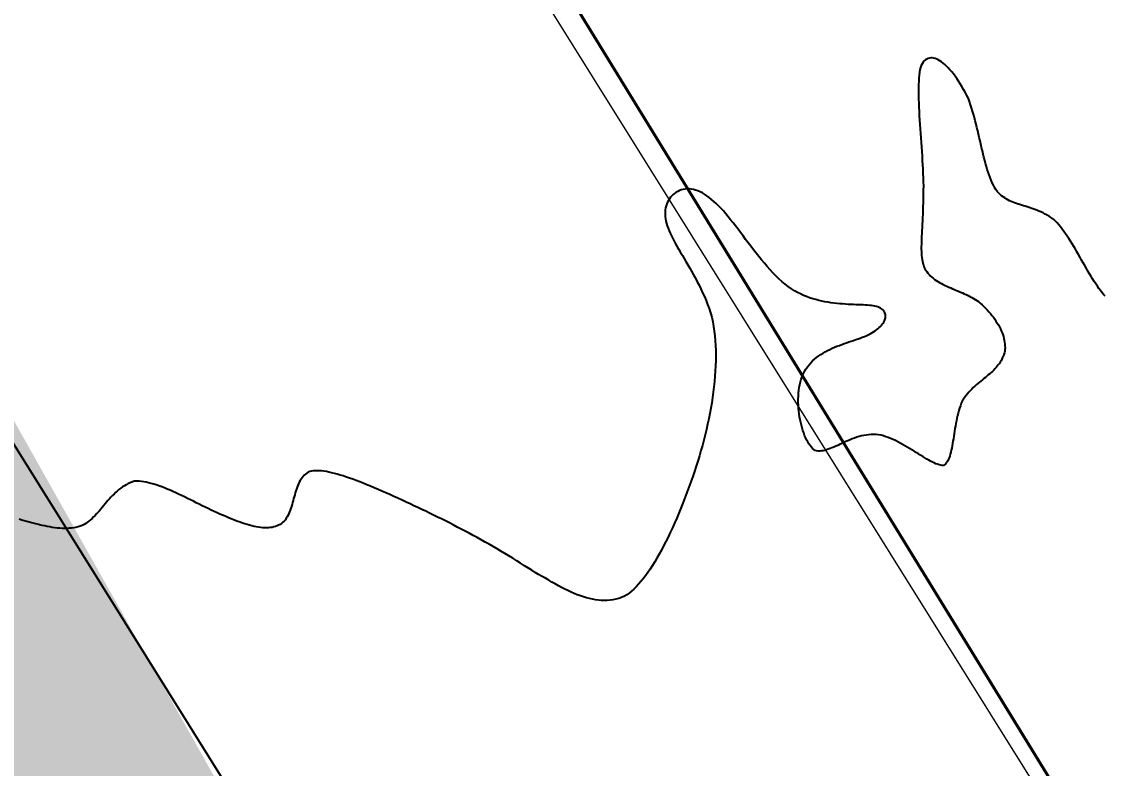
# Model space of a CAD drawing. Header units: metres. Extents: x 507649 to 508899, y 6966965 to 6967377.
# Drawn here: x 507868.505 to 507870.397, y 6967218.711 to 6967220.016 of the extents above; entities that cross this region are included whole.
import ezdxf

# ---------------------------------------------------------------- set-up
doc = ezdxf.new("R2010")
doc.units = ezdxf.units.M
doc.layers.add('_PROP-BDY', color=6, linetype='Continuous', plot=False)
for name, color, linetype in [('C_TEXT_2.5', 7, 'Continuous'), ('EWS_BATTER TOP', 30, 'EARTHWORKS_Batter Ticks 1'), ('HATCH_LANDSCAPE', 1, 'Continuous'), ('mga2020DR_UNLINED', 252, 'Continuous'), ('mga2020VEG_TREE', 252, 'Continuous'), ('TIN BORDER', 5, 'Continuous')]:
    doc.layers.add(name, color=color, linetype=linetype)
doc.layers.add('D_UG_PIPES', color=252, linetype='EXIST_SWD', lineweight=0)
doc.layers.add('G-ANNO-TEXT', color=47, linetype='Continuous', lineweight=5, plot=False)
doc.styles.add('Arial_1', font='ISOCP.shx', dxfattribs={"height": 360})
doc.styles.get("Standard").update_dxf_attribs({"font": 'ARIALN.TTF'})
doc.linetypes.add('EARTHWORKS_Batter Ticks 1', pattern='A,0.5,[9,ISOCP.shx,S=1,R=0,X=0,Y=0],3,[9,ISOCP.shx,S=0.5,R=0,X=0,Y=0],2.5', length=6)
doc.linetypes.add('EXIST_SWD', pattern='A,5,-2.5,5,-2,["SWD",Standard,S=2.5,R=0,X=0,Y=-1.25],-8,5,-2.5,5,-2.5', length=37.5)

# ---------------------------------------------------------------- blocks, each defined once
blk = doc.blocks.new('XD_HATCH')
at = {"layer": 'HATCH_LANDSCAPE', "ltscale": 0.5}
h = blk.add_hatch(dxfattribs=at)
h.set_pattern_fill('GRASS', color=256, scale=0.05)
h.set_pattern_definition([(212.013854887, (0, 0), (-0.28538859865, -1.2375190291), [0.238125, -1.557926224]), (167.013854887, (0, 0), (-0.28538859868, -1.23751902925), [0.238125, -1.031875]), (257.013854887, (0, 0), (1.23751902925, -0.28538859868), [0.238125, -1.031875])])
edge = h.paths.add_edge_path()
edge.add_line((507834.6194, 6967286.6003), (507833.7745, 6967278.3766))
edge.add_line((507833.7745, 6967278.3766), (507834.4563, 6967266.5732))
edge.add_arc((507833.4405, 6967266.3882), 1.0325, -56.8269, 10.3208, ccw=False)
edge.add_line((507834.0055, 6967265.524), (507833.7027, 6967265.3348))
edge.add_line((507833.7027, 6967265.3348), (507831.8595, 6967265.8814))
edge.add_arc((507790.5773, 6967261.1965), 41.5471, 6.4744, 11.72996)
edge.add_arc((507652.9266, 6967269.5696), 178.3302, 0.023588, 2.717699)
edge.add_arc((507863.8943, 6967277.5885), 32.8409, 156.38178, 179.23816, ccw=False)
edge.add_line((507833.8043, 6967290.7459), (507834.868, 6967290.3037))
edge.add_line((507834.868, 6967290.3037), (507834.6194, 6967286.6003))
edge = h.paths.add_edge_path()
edge.add_line((507840.3758, 6967264.2031), (507839.0111, 6967268.6216))
edge.add_line((507839.0111, 6967268.6216), (507838.9485, 6967268.9634))
edge.add_line((507838.9485, 6967268.9634), (507838.9635, 6967269.4631))
edge.add_line((507838.9635, 6967269.4631), (507838.7986, 6967271.4707))
edge.add_line((507838.7986, 6967271.4707), (507838.5426, 6967271.9806))
edge.add_line((507838.5426, 6967271.9806), (507838.3277, 6967272.489))
edge.add_line((507838.3277, 6967272.489), (507838.1812, 6967272.9949))
edge.add_line((507838.1812, 6967272.9949), (507838.0533, 6967273.5))
edge.add_line((507838.0533, 6967273.5), (507837.435, 6967274.5364))
edge.add_line((507837.435, 6967274.5364), (507837.4424, 6967274.8298))
edge.add_line((507837.4424, 6967274.8298), (507837.523, 6967275.3334))
edge.add_line((507837.523, 6967275.3334), (507837.4511, 6967275.831))
edge.add_line((507837.4511, 6967275.831), (507837.4008, 6967276.3294))
edge.add_line((507837.4008, 6967276.3294), (507837.3858, 6967276.8292))
edge.add_line((507837.3858, 6967276.8292), (507837.3708, 6967277.329))
edge.add_line((507837.3708, 6967277.329), (507837.3559, 6967277.8288))
edge.add_line((507837.3559, 6967277.8288), (507837.2868, 6967278.3259))
edge.add_line((507837.2868, 6967278.3259), (507837.6201, 6967280.3039))
edge.add_line((507837.6201, 6967280.3039), (507837.7291, 6967281.2981))
edge.add_line((507837.7291, 6967281.2981), (507837.7573, 6967281.7976))
edge.add_line((507837.7573, 6967281.7976), (507837.7637, 6967283.3032))
edge.add_line((507837.7637, 6967283.3032), (507837.8004, 6967283.8019))
edge.add_line((507837.8004, 6967283.8019), (507837.9, 6967284.2949))
edge.add_line((507837.9, 6967284.2949), (507838.1892, 6967285.2728))
edge.add_line((507838.1892, 6967285.2728), (507838.2709, 6967285.7675))
edge.add_line((507838.2709, 6967285.7675), (507838.3266, 6967286.2645))
edge.add_line((507838.3266, 6967286.2645), (507837.056, 6967286.299))
edge.add_line((507837.056, 6967286.299), (507837.0835, 6967286.024))
edge.add_line((507837.0835, 6967286.024), (507836.2865, 6967278.3018))
edge.add_line((507836.2865, 6967278.3018), (507836.7877, 6967269.7623))
edge.add_line((507836.7877, 6967269.7623), (507836.9971, 6967265.9725))
edge.add_arc((507835.4372, 6967265.8975), 1.5617, -51.2364, 2.7548, ccw=False)
edge.add_line((507836.415, 6967264.6797), (507834.7625, 6967263.6386))
edge.add_line((507834.7625, 6967263.6386), (507834.4122, 6967261.6514))
edge.add_line((507834.4122, 6967261.6514), (507838.3369, 6967255.3696))
edge.add_arc((507838.6337, 6967255.5551), 0.35, 211.9938, 302.0004)
edge.add_line((507838.8192, 6967255.2583), (507843.102, 6967257.934))
edge.add_line((507843.102, 6967257.934), (507849.8852, 6967247.0769))
edge.add_line((507849.8852, 6967247.0769), (507845.6775, 6967244.448))
edge.add_arc((507845.8629, 6967244.1511), 0.35, 121.996, 211.996)
edge.add_line((507845.5661, 6967243.9657), (507846.3609, 6967242.6936))
edge.add_arc((507846.6577, 6967242.879), 0.35, 211.996, 301.996)
edge.add_line((507846.8432, 6967242.5822), (507851.0509, 6967245.2111))
edge.add_line((507851.0509, 6967245.2111), (507857.8321, 6967234.3573))
edge.add_line((507857.8321, 6967234.3573), (507858.9988, 6967232.4898))
edge.add_line((507858.9988, 6967232.4898), (507868.4293, 6967217.3956))
edge.add_line((507868.4293, 6967217.3956), (507869.595, 6967215.5298))
edge.add_line((507869.595, 6967215.5298), (507879.0265, 6967200.4339))
edge.add_line((507879.0265, 6967200.4339), (507880.1922, 6967198.5681))
edge.add_line((507880.1922, 6967198.5681), (507889.6237, 6967183.4722))
edge.add_line((507889.6237, 6967183.4722), (507890.8655, 6967181.6516))
edge.add_line((507890.8655, 6967181.6516), (507890.7894, 6967181.6064))
edge.add_line((507890.7894, 6967181.6064), (507900.2209, 6967166.5105))
edge.add_line((507900.2209, 6967166.5105), (507895.9381, 6967163.8347))
edge.add_arc((507896.1235, 6967163.5378), 0.35, 121.994, 211.996)
edge.add_line((507895.8267, 6967163.3524), (507896.6215, 6967162.0802))
edge.add_arc((507896.9183, 6967162.2657), 0.35, 211.9984, 301.996)
edge.add_line((507897.1038, 6967161.9689), (507901.3866, 6967164.6447))
edge.add_line((507901.3866, 6967164.6447), (507910.8181, 6967149.5487))
edge.add_line((507910.8181, 6967149.5487), (507906.5469, 6967146.8811))
edge.add_arc((507906.7649, 6967146.6028), 0.3535, 128.0734, 218.4885)
edge.add_line((507906.4882, 6967146.3828), (507907.8077, 6967145.0972))
edge.add_line((507907.8077, 6967145.0972), (507909.4019, 6967144.1738))
edge.add_line((507909.4019, 6967144.1738), (507911.1824, 6967145.0318))
edge.add_line((507911.1824, 6967145.0318), (507911.5938, 6967146.4662))
edge.add_line((507911.5938, 6967146.4662), (507913.3116, 6967147.5395))
edge.add_line((507913.3116, 6967147.5395), (507911.7607, 6967150.3145))
edge.add_line((507911.7607, 6967150.3145), (507911.3517, 6967151.1377))
edge.add_line((507911.3517, 6967151.1377), (507910.3123, 6967152.8466))
edge.add_line((507910.3123, 6967152.8466), (507910.0252, 6967153.2568))
edge.add_line((507910.0252, 6967153.2568), (507908.2386, 6967155.6779))
edge.add_line((507908.2386, 6967155.6779), (507906.8185, 6967157.7385))
edge.add_line((507906.8185, 6967157.7385), (507905.1467, 6967160.2314))
edge.add_line((507905.1467, 6967160.2314), (507902.6614, 6967164.5743))
edge.add_line((507902.6614, 6967164.5743), (507901.6885, 6967166.3247))
edge.add_line((507901.6885, 6967166.3247), (507890.3492, 6967184.5912))
edge.add_line((507890.3492, 6967184.5912), (507887.9238, 6967188.3817))
edge.add_line((507887.9238, 6967188.3817), (507882.2644, 6967197.2262))
edge.add_line((507882.2644, 6967197.2262), (507881.0853, 6967198.9492))
edge.add_line((507881.0853, 6967198.9492), (507875.2149, 6967208.1494))
edge.add_line((507875.2149, 6967208.1494), (507870.7184, 6967215.3627))
edge.add_line((507870.7184, 6967215.3627), (507864.5811, 6967226.2674))
edge.add_line((507864.5811, 6967226.2674), (507858.7045, 6967235.0792))
edge.add_line((507858.7045, 6967235.0792), (507856.2419, 6967238.7442))
edge.add_line((507856.2419, 6967238.7442), (507855.1022, 6967240.3904))
edge.add_line((507855.1022, 6967240.3904), (507854.8173, 6967240.8019))
edge.add_line((507854.8173, 6967240.8019), (507854.0618, 6967242.0986))
edge.add_line((507854.0618, 6967242.0986), (507852.576, 6967244.7077))
edge.add_line((507852.576, 6967244.7077), (507851.066, 6967247.3016))
edge.add_line((507851.066, 6967247.3016), (507849.5393, 6967249.8852))
edge.add_line((507849.5393, 6967249.8852), (507848.9949, 6967250.7242))
edge.add_line((507848.9949, 6967250.7242), (507848.7226, 6967251.1437))
edge.add_line((507848.7226, 6967251.1437), (507848.4401, 6967251.5567))
edge.add_line((507848.4401, 6967251.5567), (507847.8618, 6967252.3745))
edge.add_line((507847.8618, 6967252.3745), (507847.3356, 6967253.2249))
edge.add_line((507847.3356, 6967253.2249), (507845.7975, 6967255.8013))
edge.add_line((507845.7975, 6967255.8013), (507844.2186, 6967258.446))
edge.add_line((507844.2186, 6967258.446), (507842.8502, 6967261.0217))
edge.add_line((507842.8502, 6967261.0217), (507842.6112, 6967261.4614))
edge.add_line((507842.6112, 6967261.4614), (507842.0412, 6967262.2858))
edge.add_line((507842.0412, 6967262.2858), (507840.3758, 6967264.2031))
blk = doc.blocks.new('BAC V TREE')
for p, q in [((7.3465, -9.7325), (7.3339, -9.7466)), ((7.3598, -9.7209), (7.3465, -9.7325)), ((7.3737, -9.7117), (7.3598, -9.7209)), ((7.3882, -9.705), (7.3737, -9.7117)), ((7.4033, -9.7005), (7.3882, -9.705)), ((7.419, -9.6983), (7.4033, -9.7005)), ((7.4351, -9.6983), (7.419, -9.6983)), ((7.4517, -9.7005), (7.4351, -9.6983)), ((7.4687, -9.7048), (7.4517, -9.7005)), ((7.4861, -9.7112), (7.4687, -9.7048)), ((7.5039, -9.7196), (7.4861, -9.7112)), ((7.522, -9.7299), (7.5039, -9.7196)), ((7.5404, -9.7422), (7.522, -9.7299)), ((7.2979, -9.8315), (7.2929, -9.8599)), ((7.3039, -9.8056), (7.2979, -9.8315)), ((7.3109, -9.7823), (7.3039, -9.8056)), ((7.3221, -9.7632), (7.3109, -9.7823)), ((7.3339, -9.7466), (7.3221, -9.7632)), ((7.559, -9.7563), (7.5404, -9.7422)), ((7.5778, -9.7722), (7.559, -9.7563)), ((7.5968, -9.7899), (7.5778, -9.7722)), ((7.6159, -9.8092), (7.5968, -9.7899)), ((7.6351, -9.8302), (7.6159, -9.8092)), ((7.6544, -9.8528), (7.6351, -9.8302)), ((7.6737, -9.877), (7.6544, -9.8528)), ((7.2832, -9.9587), (7.2816, -9.9958)), ((7.2856, -9.9236), (7.2832, -9.9587)), ((7.2888, -9.8906), (7.2856, -9.9236)), ((7.2929, -9.8599), (7.2888, -9.8906)), ((7.693, -9.9026), (7.6737, -9.877)), ((7.7123, -9.9297), (7.693, -9.9026)), ((7.7314, -9.9581), (7.7123, -9.9297)), ((7.7505, -9.9879), (7.7314, -9.9581)), ((7.2807, -10.0347), (7.2805, -10.0754)), ((7.2805, -10.0754), (7.2809, -10.1176)), ((7.2816, -9.9958), (7.2807, -10.0347)), ((7.7694, -10.019), (7.7505, -9.9879)), ((7.7881, -10.0513), (7.7694, -10.019)), ((7.8066, -10.0848), (7.7881, -10.0513)), ((7.8248, -10.1194), (7.8066, -10.0848)), ((7.2809, -10.1176), (7.2818, -10.1613)), ((7.2818, -10.1613), (7.2833, -10.2062)), ((7.2833, -10.2062), (7.2852, -10.2524)), ((7.8427, -10.1551), (7.8248, -10.1194)), ((7.8551, -10.1894), (7.8427, -10.1551)), ((7.8669, -10.2243), (7.8551, -10.1894)), ((7.2852, -10.2524), (7.2875, -10.2996)), ((7.2875, -10.2996), (7.2901, -10.3478)), ((7.8782, -10.2598), (7.8669, -10.2243)), ((7.889, -10.2958), (7.8782, -10.2598)), ((7.8995, -10.3323), (7.889, -10.2958)), ((7.9096, -10.3692), (7.8995, -10.3323)), ((7.2901, -10.3478), (7.2931, -10.3967)), ((7.2931, -10.3967), (7.2963, -10.4463)), ((7.2963, -10.4463), (7.2996, -10.4965)), ((7.9193, -10.4064), (7.9096, -10.3692)), ((7.9288, -10.4438), (7.9193, -10.4064)), ((7.938, -10.4814), (7.9288, -10.4438)), ((7.2996, -10.4965), (7.3031, -10.547)), ((7.3031, -10.547), (7.3067, -10.5978)), ((7.9471, -10.5191), (7.938, -10.4814)), ((7.9559, -10.5567), (7.9471, -10.5191)), ((7.9647, -10.5944), (7.9559, -10.5567)), ((7.3067, -10.5978), (7.3103, -10.6487)), ((7.3103, -10.6487), (7.3138, -10.6996)), ((7.3138, -10.6996), (7.3173, -10.7504)), ((7.9733, -10.6319), (7.9647, -10.5944)), ((7.982, -10.6691), (7.9733, -10.6319)), ((7.9906, -10.7061), (7.982, -10.6691)), ((7.9993, -10.7428), (7.9906, -10.7061)), ((7.3173, -10.7504), (7.3206, -10.801)), ((7.3206, -10.801), (7.3238, -10.8511)), ((8.0081, -10.779), (7.9993, -10.7428)), ((8.017, -10.8147), (8.0081, -10.779)), ((8.0261, -10.8498), (8.017, -10.8147)), ((7.3238, -10.8511), (7.3267, -10.9007)), ((7.3267, -10.9007), (7.3293, -10.9497)), ((7.3293, -10.9497), (7.3315, -10.9978)), ((8.0354, -10.8842), (8.0261, -10.8498)), ((8.0449, -10.918), (8.0354, -10.8842)), ((8.0548, -10.9509), (8.0449, -10.918)), ((8.065, -10.983), (8.0548, -10.9509)), ((7.3315, -10.9978), (7.3333, -11.0451)), ((7.3333, -11.0451), (7.3347, -11.0913)), ((8.0756, -11.0141), (8.065, -10.983)), ((8.0866, -11.0442), (8.0756, -11.0141)), ((8.0981, -11.0731), (8.0866, -11.0442)), ((8.1101, -11.101), (8.0981, -11.0731)), ((4.5946, -11.1894), (4.5751, -11.1983)), ((4.6148, -11.1822), (4.5946, -11.1894)), ((4.636, -11.1767), (4.6148, -11.1822)), ((4.6578, -11.173), (4.636, -11.1767)), ((4.6803, -11.1711), (4.6578, -11.173)), ((4.7034, -11.1712), (4.6803, -11.1711)), ((4.7271, -11.1731), (4.7034, -11.1712)), ((4.7513, -11.1772), (4.7271, -11.1731)), ((4.7758, -11.1833), (4.7513, -11.1772)), ((4.8008, -11.1917), (4.7758, -11.1833)), ((4.8259, -11.2022), (4.8008, -11.1917)), ((7.3347, -11.0913), (7.3356, -11.1363)), ((7.3354, -11.1859), (7.3349, -11.2341)), ((7.3356, -11.1363), (7.3354, -11.1859)), ((8.1226, -11.1275), (8.1101, -11.101)), ((8.1357, -11.1528), (8.1226, -11.1275)), ((8.1495, -11.1766), (8.1357, -11.1528)), ((8.1639, -11.199), (8.1495, -11.1766)), ((4.4693, -11.3002), (4.4593, -11.3196)), ((4.4807, -11.2818), (4.4693, -11.3002)), ((4.4935, -11.2646), (4.4807, -11.2818)), ((4.5075, -11.2486), (4.4935, -11.2646)), ((4.5228, -11.2339), (4.5075, -11.2486)), ((4.5392, -11.2206), (4.5228, -11.2339)), ((4.5567, -11.2087), (4.5392, -11.2206)), ((4.5751, -11.1983), (4.5567, -11.2087)), ((4.8514, -11.2151), (4.8259, -11.2022)), ((4.8769, -11.2304), (4.8514, -11.2151)), ((4.9025, -11.2481), (4.8769, -11.2304)), ((4.9282, -11.2683), (4.9025, -11.2481)), ((4.9547, -11.2884), (4.9282, -11.2683)), ((4.9812, -11.3107), (4.9547, -11.2884)), ((5.0078, -11.3351), (4.9812, -11.3107)), ((7.334, -11.2809), (7.3329, -11.3261)), ((7.3349, -11.2341), (7.334, -11.2809)), ((8.1808, -11.2165), (8.1639, -11.199)), ((8.1978, -11.2325), (8.1808, -11.2165)), ((8.2151, -11.2472), (8.1978, -11.2325)), ((8.2326, -11.2606), (8.2151, -11.2472)), ((8.2503, -11.2729), (8.2326, -11.2606)), ((8.2683, -11.2841), (8.2503, -11.2729)), ((8.2865, -11.2944), (8.2683, -11.2841)), ((8.3049, -11.3038), (8.2865, -11.2944)), ((8.3236, -11.3124), (8.3049, -11.3038)), ((8.3425, -11.3204), (8.3236, -11.3124)), ((4.4325, -11.431), (4.4323, -11.4556)), ((4.4345, -11.4071), (4.4325, -11.431)), ((4.4382, -11.3839), (4.4345, -11.4071)), ((4.4437, -11.3616), (4.4382, -11.3839)), ((4.4507, -11.3401), (4.4437, -11.3616)), ((4.4593, -11.3196), (4.4507, -11.3401)), ((5.0344, -11.3614), (5.0078, -11.3351)), ((5.0612, -11.3894), (5.0344, -11.3614)), ((5.088, -11.4192), (5.0612, -11.3894)), ((5.115, -11.4504), (5.088, -11.4192)), ((7.3299, -11.4125), (7.3282, -11.4536)), ((7.3315, -11.37), (7.3299, -11.4125)), ((7.3329, -11.3261), (7.3315, -11.37)), ((8.3616, -11.3279), (8.3425, -11.3204)), ((8.381, -11.3349), (8.3616, -11.3279)), ((8.4007, -11.3415), (8.381, -11.3349)), ((8.4206, -11.3479), (8.4007, -11.3415)), ((8.4408, -11.3541), (8.4206, -11.3479)), ((8.4612, -11.3603), (8.4408, -11.3541)), ((8.4819, -11.3666), (8.4612, -11.3603)), ((8.5029, -11.3729), (8.4819, -11.3666)), ((8.5242, -11.3796), (8.5029, -11.3729)), ((8.5457, -11.3865), (8.5242, -11.3796)), ((8.5675, -11.394), (8.5457, -11.3865)), ((8.5896, -11.4019), (8.5675, -11.394)), ((8.612, -11.4106), (8.5896, -11.4019)), ((8.6347, -11.4199), (8.612, -11.4106)), ((8.6577, -11.4301), (8.6347, -11.4199)), ((8.681, -11.4413), (8.6577, -11.4301)), ((4.4323, -11.4556), (4.4339, -11.4808)), ((4.4339, -11.4808), (4.4375, -11.5065)), ((4.4375, -11.5065), (4.4422, -11.5324)), ((4.4422, -11.5324), (4.4487, -11.5587)), ((4.4487, -11.5587), (4.4568, -11.5855)), ((5.1422, -11.4831), (5.115, -11.4504)), ((5.1695, -11.5169), (5.1422, -11.4831)), ((5.197, -11.5519), (5.1695, -11.5169)), ((5.2247, -11.5878), (5.197, -11.5519)), ((7.3245, -11.5318), (7.3227, -11.569)), ((7.3264, -11.4934), (7.3245, -11.5318)), ((7.3282, -11.4536), (7.3264, -11.4934)), ((8.7046, -11.4535), (8.681, -11.4413)), ((8.7284, -11.4669), (8.7046, -11.4535)), ((8.7527, -11.4815), (8.7284, -11.4669)), ((8.7772, -11.4974), (8.7527, -11.4815)), ((8.802, -11.5148), (8.7772, -11.4974)), ((8.8216, -11.5337), (8.802, -11.5148)), ((8.8409, -11.5541), (8.8216, -11.5337)), ((8.8601, -11.5759), (8.8409, -11.5541)), ((4.4568, -11.5855), (4.4664, -11.6129)), ((4.4664, -11.6129), (4.4775, -11.6408)), ((4.4775, -11.6408), (4.49, -11.6692)), ((4.49, -11.6692), (4.5036, -11.6982)), ((5.2526, -11.6246), (5.2247, -11.5878)), ((5.2808, -11.662), (5.2526, -11.6246)), ((5.3093, -11.7), (5.2808, -11.662)), ((7.3175, -11.6727), (7.316, -11.7048)), ((7.3191, -11.6394), (7.3175, -11.6727)), ((7.3208, -11.6048), (7.3191, -11.6394)), ((7.3227, -11.569), (7.3208, -11.6048)), ((8.8791, -11.5989), (8.8601, -11.5759)), ((8.898, -11.6231), (8.8791, -11.5989)), ((8.9167, -11.6484), (8.898, -11.6231)), ((8.9352, -11.6747), (8.9167, -11.6484)), ((8.9537, -11.7019), (8.9352, -11.6747)), ((4.5036, -11.6982), (4.5185, -11.7279)), ((4.5185, -11.7279), (4.5344, -11.7581)), ((4.5344, -11.7581), (4.5512, -11.7889)), ((4.5512, -11.7889), (4.569, -11.8204)), ((5.338, -11.7384), (5.3093, -11.7)), ((5.3671, -11.7771), (5.338, -11.7384)), ((5.3965, -11.8159), (5.3671, -11.7771)), ((7.3131, -11.794), (7.3128, -11.8214)), ((7.3138, -11.7654), (7.3131, -11.794)), ((7.3148, -11.7357), (7.3138, -11.7654)), ((7.316, -11.7048), (7.3148, -11.7357)), ((8.972, -11.7299), (8.9537, -11.7019)), ((8.9902, -11.7586), (8.972, -11.7299)), ((9.0083, -11.7879), (8.9902, -11.7586)), ((9.0263, -11.8178), (9.0083, -11.7879)), ((4.569, -11.8204), (4.5875, -11.8525)), ((4.5875, -11.8525), (4.6067, -11.8854)), ((4.6067, -11.8854), (4.6264, -11.9189)), ((4.6264, -11.9189), (4.6467, -11.9531)), ((5.4262, -11.8547), (5.3965, -11.8159)), ((5.4562, -11.8933), (5.4262, -11.8547)), ((5.4867, -11.9317), (5.4562, -11.8933)), ((7.3128, -11.8214), (7.3129, -11.8477)), ((7.3129, -11.8477), (7.3135, -11.8729)), ((7.3135, -11.8729), (7.3145, -11.897)), ((7.3145, -11.897), (7.3161, -11.9201)), ((7.3161, -11.9201), (7.3182, -11.9421)), ((9.0442, -11.8481), (9.0263, -11.8178)), ((9.062, -11.8787), (9.0442, -11.8481)), ((9.0798, -11.9096), (9.062, -11.8787)), ((9.0975, -11.9406), (9.0798, -11.9096)), ((4.6467, -11.9531), (4.6673, -11.9881)), ((4.6673, -11.9881), (4.6882, -12.0238)), ((4.6882, -12.0238), (4.7094, -12.0603)), ((5.5175, -11.9696), (5.4867, -11.9317)), ((5.5488, -12.007), (5.5175, -11.9696)), ((5.5805, -12.0438), (5.5488, -12.007)), ((5.6127, -12.0796), (5.5805, -12.0438)), ((7.3182, -11.9421), (7.321, -11.9631)), ((7.321, -11.9631), (7.3244, -11.9832)), ((7.3244, -11.9832), (7.3286, -12.0022)), ((7.3286, -12.0022), (7.3335, -12.0203)), ((7.3335, -12.0203), (7.3393, -12.0375)), ((7.3393, -12.0375), (7.3458, -12.0537)), ((9.1152, -11.9717), (9.0975, -11.9406)), ((9.1328, -12.0028), (9.1152, -11.9717)), ((9.1505, -12.0337), (9.1328, -12.0028)), ((9.1681, -12.0644), (9.1505, -12.0337)), ((4.7094, -12.0603), (4.7306, -12.0976)), ((4.7306, -12.0976), (4.7518, -12.1357)), ((4.7518, -12.1357), (4.773, -12.1746)), ((5.6453, -12.1145), (5.6127, -12.0796)), ((5.6785, -12.1483), (5.6453, -12.1145)), ((5.7121, -12.1809), (5.6785, -12.1483)), ((7.3458, -12.0537), (7.3533, -12.0691)), ((7.3533, -12.0691), (7.3618, -12.0836)), ((7.3618, -12.0836), (7.3731, -12.1009)), ((7.3731, -12.1009), (7.3856, -12.1174)), ((7.3856, -12.1174), (7.3992, -12.1331)), ((7.3992, -12.1331), (7.4138, -12.1481)), ((7.4138, -12.1481), (7.4293, -12.1623)), ((7.4293, -12.1623), (7.4456, -12.1759)), ((9.1857, -12.0947), (9.1681, -12.0644)), ((9.2032, -12.1247), (9.1857, -12.0947)), ((9.2209, -12.1541), (9.2032, -12.1247)), ((9.2385, -12.183), (9.2209, -12.1541)), ((4.773, -12.1746), (4.794, -12.2143)), ((4.794, -12.2143), (4.8146, -12.2549)), ((4.8146, -12.2549), (4.8349, -12.2963)), ((5.7463, -12.212), (5.7121, -12.1809)), ((5.781, -12.2417), (5.7463, -12.212)), ((5.8163, -12.2697), (5.781, -12.2417)), ((5.8522, -12.2958), (5.8163, -12.2697)), ((7.4456, -12.1759), (7.4628, -12.1888)), ((7.4628, -12.1888), (7.4807, -12.2011)), ((7.4807, -12.2011), (7.4993, -12.213)), ((7.4993, -12.213), (7.5186, -12.2243)), ((7.5186, -12.2243), (7.5384, -12.2353)), ((7.5384, -12.2353), (7.5586, -12.2458)), ((7.5586, -12.2458), (7.5793, -12.256)), ((7.5793, -12.256), (7.6004, -12.2659)), ((7.6004, -12.2659), (7.6218, -12.2756)), ((7.6218, -12.2756), (7.6434, -12.2851)), ((7.6434, -12.2851), (7.6652, -12.2945)), ((9.2561, -12.2111), (9.2385, -12.183)), ((9.2738, -12.2385), (9.2561, -12.2111)), ((9.2916, -12.265), (9.2738, -12.2385)), ((9.3094, -12.2905), (9.2916, -12.265)), ((9.3273, -12.3149), (9.3094, -12.2905)), ((4.8349, -12.2963), (4.8548, -12.3387)), ((4.8548, -12.3387), (4.874, -12.382)), ((4.874, -12.382), (4.8926, -12.4262)), ((5.8858, -12.3163), (5.8522, -12.2958)), ((5.9198, -12.335), (5.8858, -12.3163)), ((5.954, -12.3522), (5.9198, -12.335)), ((5.9883, -12.3677), (5.954, -12.3522)), ((6.0229, -12.3818), (5.9883, -12.3677)), ((6.0575, -12.3946), (6.0229, -12.3818)), ((6.0921, -12.406), (6.0575, -12.3946)), ((6.1267, -12.4161), (6.0921, -12.406)), ((7.6652, -12.2945), (7.6871, -12.3037)), ((7.6871, -12.3037), (7.7091, -12.3129)), ((7.7091, -12.3129), (7.731, -12.3221)), ((7.731, -12.3221), (7.7529, -12.3314)), ((7.7529, -12.3314), (7.7747, -12.3408)), ((7.7747, -12.3408), (7.7962, -12.3502)), ((7.7962, -12.3502), (7.8175, -12.3599)), ((7.8175, -12.3599), (7.8385, -12.3699)), ((7.8385, -12.3699), (7.8591, -12.3801)), ((7.8591, -12.3801), (7.8792, -12.3906)), ((7.8792, -12.3906), (7.8988, -12.4015)), ((7.8988, -12.4015), (7.9178, -12.4129)), ((7.9178, -12.4129), (7.9362, -12.4247)), ((9.3452, -12.3382), (9.3273, -12.3149)), ((9.3633, -12.3602), (9.3452, -12.3382)), ((9.3798, -12.3752), (9.3633, -12.3602)), ((4.8926, -12.4262), (4.9105, -12.4713)), ((4.9105, -12.4713), (4.9274, -12.5174)), ((4.9274, -12.5174), (4.9435, -12.5645)), ((6.1612, -12.4251), (6.1267, -12.4161)), ((6.1956, -12.4331), (6.1612, -12.4251)), ((6.2298, -12.44), (6.1956, -12.4331)), ((6.2638, -12.446), (6.2298, -12.44)), ((6.2975, -12.4512), (6.2638, -12.446)), ((6.3308, -12.4556), (6.2975, -12.4512)), ((6.3637, -12.4593), (6.3308, -12.4556)), ((6.3962, -12.4624), (6.3637, -12.4593)), ((6.4281, -12.4649), (6.3962, -12.4624)), ((6.4595, -12.4671), (6.4281, -12.4649)), ((6.4902, -12.4688), (6.4595, -12.4671)), ((6.5203, -12.4703), (6.4902, -12.4688)), ((6.5496, -12.4715), (6.5203, -12.4703)), ((6.5782, -12.4726), (6.5496, -12.4715)), ((6.6059, -12.4736), (6.5782, -12.4726)), ((6.6327, -12.4746), (6.6059, -12.4736)), ((6.6585, -12.4758), (6.6327, -12.4746)), ((6.6834, -12.4771), (6.6585, -12.4758)), ((6.7072, -12.4787), (6.6834, -12.4771)), ((6.7298, -12.4806), (6.7072, -12.4787)), ((6.7513, -12.4829), (6.7298, -12.4806)), ((6.7716, -12.4856), (6.7513, -12.4829)), ((6.7906, -12.489), (6.7716, -12.4856)), ((6.8082, -12.4935), (6.7906, -12.489)), ((6.8245, -12.4987), (6.8082, -12.4935)), ((6.8393, -12.5047), (6.8245, -12.4987)), ((6.8528, -12.5114), (6.8393, -12.5047)), ((6.8648, -12.5187), (6.8528, -12.5114)), ((6.8754, -12.5266), (6.8648, -12.5187)), ((6.8847, -12.535), (6.8754, -12.5266)), ((6.8926, -12.544), (6.8847, -12.535)), ((7.9362, -12.4247), (7.9539, -12.4371)), ((7.9539, -12.4371), (7.9751, -12.4551)), ((7.9751, -12.4551), (7.9957, -12.4736)), ((7.9957, -12.4736), (8.0158, -12.4926)), ((8.0158, -12.4926), (8.0353, -12.512)), ((8.0353, -12.512), (8.0541, -12.5319)), ((8.0541, -12.5319), (8.0723, -12.552)), ((4.9435, -12.5645), (4.9584, -12.6126)), ((4.9584, -12.6126), (4.9689, -12.6639)), ((6.8912, -12.6675), (6.8978, -12.6551)), ((6.8991, -12.5535), (6.8926, -12.544)), ((6.8978, -12.6551), (6.9032, -12.6428)), ((6.9042, -12.5635), (6.8991, -12.5535)), ((6.9032, -12.6428), (6.9072, -12.6307)), ((6.908, -12.5738), (6.9042, -12.5635)), ((6.9072, -12.6307), (6.91, -12.6188)), ((6.9105, -12.5846), (6.908, -12.5738)), ((6.91, -12.6188), (6.9115, -12.6071)), ((6.9117, -12.5957), (6.9105, -12.5846)), ((6.9115, -12.6071), (6.9117, -12.5957)), ((8.0723, -12.552), (8.0897, -12.5726)), ((8.0897, -12.5726), (8.1065, -12.5934)), ((8.1065, -12.5934), (8.1225, -12.6144)), ((8.1225, -12.6144), (8.1378, -12.6357)), ((8.1378, -12.6357), (8.1522, -12.6572)), ((8.1522, -12.6572), (8.1658, -12.6788)), ((4.9689, -12.6639), (4.9779, -12.7162)), ((4.9779, -12.7162), (4.9854, -12.7693)), ((4.9854, -12.7693), (4.9915, -12.8233)), ((6.757, -12.7902), (6.7758, -12.7786)), ((6.7758, -12.7786), (6.7935, -12.7667)), ((6.7935, -12.7667), (6.81, -12.7546)), ((6.81, -12.7546), (6.8252, -12.7424)), ((6.8252, -12.7424), (6.8393, -12.73)), ((6.8393, -12.73), (6.8522, -12.7176)), ((6.8522, -12.7176), (6.8638, -12.705)), ((6.8638, -12.705), (6.8742, -12.6925)), ((6.8742, -12.6925), (6.8833, -12.68)), ((6.8833, -12.68), (6.8912, -12.6675)), ((8.1658, -12.6788), (8.1786, -12.7005)), ((8.1786, -12.7005), (8.1904, -12.7222)), ((8.1904, -12.7222), (8.2013, -12.7441)), ((8.2013, -12.7441), (8.2113, -12.7659)), ((8.2113, -12.7659), (8.2203, -12.7876)), ((4.9915, -12.8233), (4.9962, -12.878)), ((4.9962, -12.878), (4.9995, -12.9334)), ((6.4453, -12.9102), (6.472, -12.9009)), ((6.472, -12.9009), (6.4986, -12.8918)), ((6.4986, -12.8918), (6.5249, -12.883)), ((6.5249, -12.883), (6.5508, -12.8743)), ((6.5508, -12.8743), (6.5762, -12.8657)), ((6.5762, -12.8657), (6.6012, -12.8571)), ((6.6012, -12.8571), (6.6256, -12.8485)), ((6.6256, -12.8485), (6.6493, -12.8398)), ((6.6493, -12.8398), (6.6723, -12.831)), ((6.6723, -12.831), (6.6945, -12.8219)), ((6.6945, -12.8219), (6.7158, -12.8125)), ((6.7158, -12.8125), (6.737, -12.8015)), ((6.737, -12.8015), (6.757, -12.7902)), ((8.2203, -12.7876), (8.2283, -12.8094)), ((8.2283, -12.8094), (8.2352, -12.8309)), ((8.2352, -12.8309), (8.2411, -12.8524)), ((8.2411, -12.8524), (8.2459, -12.8736)), ((8.2459, -12.8736), (8.2496, -12.8947)), ((8.2496, -12.8947), (8.2521, -12.9155)), ((4.9995, -12.9334), (5.0015, -12.9894)), ((5.0015, -12.9894), (5.0023, -13.0461)), ((6.183, -13.033), (6.2077, -13.0174)), ((6.2077, -13.0174), (6.2329, -13.0026)), ((6.2329, -13.0026), (6.2586, -12.9888)), ((6.2586, -12.9888), (6.2847, -12.9757)), ((6.2847, -12.9757), (6.3111, -12.9634)), ((6.3111, -12.9634), (6.3377, -12.9517)), ((6.3377, -12.9517), (6.3646, -12.9406)), ((6.3646, -12.9406), (6.3915, -12.93)), ((6.3915, -12.93), (6.4184, -12.9199)), ((6.4184, -12.9199), (6.4453, -12.9102)), ((8.2463, -13.0143), (8.2412, -13.0328)), ((8.25, -12.9953), (8.2463, -13.0143)), ((8.2524, -12.9759), (8.25, -12.9953)), ((8.2521, -12.9155), (8.2534, -12.936)), ((8.2535, -12.9561), (8.2524, -12.9759)), ((8.2534, -12.936), (8.2535, -12.9561)), ((5.0018, -13.1033), (5, -13.161)), ((5.0023, -13.0461), (5.0018, -13.1033)), ((6.0506, -13.1494), (6.0704, -13.1269)), ((6.0704, -13.1269), (6.0913, -13.1058)), ((6.0913, -13.1058), (6.113, -13.0859)), ((6.113, -13.0859), (6.1356, -13.0672)), ((6.1356, -13.0672), (6.1589, -13.0496)), ((6.1589, -13.0496), (6.183, -13.033)), ((8.1898, -13.1354), (8.1784, -13.1509)), ((8.2004, -13.1195), (8.1898, -13.1354)), ((8.2102, -13.103), (8.2004, -13.1195)), ((8.2191, -13.0859), (8.2102, -13.103)), ((8.227, -13.0682), (8.2191, -13.0859)), ((8.2348, -13.0507), (8.227, -13.0682)), ((8.2412, -13.0328), (8.2348, -13.0507)), ((4.9971, -13.2192), (4.9931, -13.2778)), ((5, -13.161), (4.9971, -13.2192)), ((5.9717, -13.2814), (5.9828, -13.2532)), ((5.9828, -13.2532), (5.9979, -13.225)), ((5.9979, -13.225), (6.0143, -13.1983)), ((6.0143, -13.1983), (6.0319, -13.1731)), ((6.0319, -13.1731), (6.0506, -13.1494)), ((8.0654, -13.263), (8.0492, -13.2764)), ((8.0812, -13.2496), (8.0654, -13.263)), ((8.0966, -13.2361), (8.0812, -13.2496)), ((8.1116, -13.2225), (8.0966, -13.2361)), ((8.1261, -13.2087), (8.1116, -13.2225)), ((8.1401, -13.1947), (8.1261, -13.2087)), ((8.1536, -13.1805), (8.1401, -13.1947)), ((8.1663, -13.1659), (8.1536, -13.1805)), ((8.1784, -13.1509), (8.1663, -13.1659)), ((4.9879, -13.3368), (4.9817, -13.3961)), ((4.9931, -13.2778), (4.9879, -13.3368)), ((5.9407, -13.4033), (5.9465, -13.3716)), ((5.9465, -13.3716), (5.9536, -13.3407)), ((5.9536, -13.3407), (5.962, -13.3106)), ((5.962, -13.3106), (5.9717, -13.2814)), ((7.9312, -13.3746), (7.9142, -13.3899)), ((7.9482, -13.3597), (7.9312, -13.3746)), ((7.9653, -13.3452), (7.9482, -13.3597)), ((7.9823, -13.331), (7.9653, -13.3452)), ((7.9993, -13.3171), (7.9823, -13.331)), ((8.0161, -13.3034), (7.9993, -13.3171)), ((8.0328, -13.2898), (8.0161, -13.3034)), ((8.0492, -13.2764), (8.0328, -13.2898)), ((4.9744, -13.4557), (4.9661, -13.5154)), ((4.9817, -13.3961), (4.9744, -13.4557)), ((5.9294, -13.5346), (5.9305, -13.5012)), ((5.9305, -13.5012), (5.9328, -13.4682)), ((5.9328, -13.4682), (5.9361, -13.4355)), ((5.9361, -13.4355), (5.9407, -13.4033)), ((7.8166, -13.494), (7.8015, -13.5138)), ((7.8321, -13.4749), (7.8166, -13.494)), ((7.848, -13.4566), (7.8321, -13.4749)), ((7.8642, -13.439), (7.848, -13.4566)), ((7.8806, -13.4221), (7.8642, -13.439)), ((7.8973, -13.4057), (7.8806, -13.4221)), ((7.9142, -13.3899), (7.8973, -13.4057)), ((4.9569, -13.5753), (4.9467, -13.6354)), ((4.9661, -13.5154), (4.9569, -13.5753)), ((5.9294, -13.568), (5.9294, -13.5346)), ((5.9305, -13.6016), (5.9294, -13.568)), ((5.9326, -13.635), (5.9305, -13.6016)), ((7.7521, -13.6085), (7.743, -13.6357)), ((7.762, -13.5819), (7.7521, -13.6085)), ((7.7728, -13.5562), (7.762, -13.5819)), ((7.7869, -13.5346), (7.7728, -13.5562)), ((7.8015, -13.5138), (7.7869, -13.5346)), ((4.9356, -13.6955), (4.9237, -13.7556)), ((4.9467, -13.6354), (4.9356, -13.6955)), ((5.9356, -13.6683), (5.9326, -13.635)), ((5.9396, -13.7013), (5.9356, -13.6683)), ((5.9445, -13.7339), (5.9396, -13.7013)), ((5.9503, -13.766), (5.9445, -13.7339)), ((7.7132, -13.7496), (7.7071, -13.7788)), ((7.7197, -13.7205), (7.7132, -13.7496)), ((7.7269, -13.6918), (7.7197, -13.7205)), ((7.7346, -13.6635), (7.7269, -13.6918)), ((7.743, -13.6357), (7.7346, -13.6635)), ((4.9109, -13.8157), (4.8973, -13.8758)), ((4.9237, -13.7556), (4.9109, -13.8157)), ((5.9569, -13.7975), (5.9503, -13.766)), ((5.9643, -13.8283), (5.9569, -13.7975)), ((5.9725, -13.8583), (5.9643, -13.8283)), ((5.9815, -13.8873), (5.9725, -13.8583)), ((7.691, -13.8667), (7.6863, -13.8958)), ((7.6961, -13.8375), (7.691, -13.8667)), ((7.7014, -13.8081), (7.6961, -13.8375)), ((7.7071, -13.7788), (7.7014, -13.8081)), ((4.8679, -13.9954), (4.8521, -14.0549)), ((4.883, -13.9357), (4.8679, -13.9954)), ((4.8973, -13.8758), (4.883, -13.9357)), ((5.9911, -13.9153), (5.9815, -13.8873)), ((6.0014, -13.9421), (5.9911, -13.9153)), ((6.0123, -13.9676), (6.0014, -13.9421)), ((6.0238, -13.9918), (6.0123, -13.9676)), ((6.0359, -14.0145), (6.0238, -13.9918)), ((6.5124, -13.9916), (6.4882, -14.0018)), ((6.5371, -13.9818), (6.5124, -13.9916)), ((6.5622, -13.9725), (6.5371, -13.9818)), ((6.5876, -13.9639), (6.5622, -13.9725)), ((6.6134, -13.956), (6.5876, -13.9639)), ((6.6396, -13.949), (6.6134, -13.956)), ((6.6662, -13.9431), (6.6396, -13.949)), ((6.6931, -13.9383), (6.6662, -13.9431)), ((6.7204, -13.9348), (6.6931, -13.9383)), ((6.7481, -13.9326), (6.7204, -13.9348)), ((6.7761, -13.932), (6.7481, -13.9326)), ((6.8045, -13.933), (6.7761, -13.932)), ((6.8333, -13.9358), (6.8045, -13.933)), ((6.86, -13.9414), (6.8333, -13.9358)), ((6.8869, -13.9485), (6.86, -13.9414)), ((6.9138, -13.9569), (6.8869, -13.9485)), ((6.9408, -13.9666), (6.9138, -13.9569)), ((6.9679, -13.9773), (6.9408, -13.9666)), ((6.9949, -13.989), (6.9679, -13.9773)), ((7.0219, -14.0016), (6.9949, -13.989)), ((7.6727, -13.9809), (7.6683, -14.0082)), ((7.6772, -13.953), (7.6727, -13.9809)), ((7.6816, -13.9246), (7.6772, -13.953)), ((7.6863, -13.8958), (7.6816, -13.9246)), ((4.8357, -14.1141), (4.8187, -14.173)), ((4.8521, -14.0549), (4.8357, -14.1141)), ((6.0485, -14.0357), (6.0359, -14.0145)), ((6.0615, -14.0551), (6.0485, -14.0357)), ((6.075, -14.0727), (6.0615, -14.0551)), ((6.089, -14.0884), (6.075, -14.0727)), ((6.1033, -14.1021), (6.089, -14.0884)), ((6.1179, -14.1136), (6.1033, -14.1021)), ((6.1351, -14.1173), (6.1179, -14.1136)), ((6.1526, -14.1191), (6.1351, -14.1173)), ((6.189, -14.1179), (6.1706, -14.1193)), ((6.2078, -14.115), (6.189, -14.1179)), ((6.227, -14.1108), (6.2078, -14.115)), ((6.2466, -14.1054), (6.227, -14.1108)), ((6.2665, -14.0989), (6.2466, -14.1054)), ((6.2869, -14.0914), (6.2665, -14.0989)), ((6.3077, -14.0831), (6.2869, -14.0914)), ((6.3289, -14.0742), (6.3077, -14.0831)), ((6.3505, -14.0646), (6.3289, -14.0742)), ((6.3725, -14.0546), (6.3505, -14.0646)), ((6.3948, -14.0442), (6.3725, -14.0546)), ((6.4176, -14.0336), (6.3948, -14.0442)), ((6.4407, -14.0229), (6.4176, -14.0336)), ((6.4642, -14.0123), (6.4407, -14.0229)), ((6.4882, -14.0018), (6.4642, -14.0123)), ((7.0488, -14.015), (7.0219, -14.0016)), ((7.0756, -14.029), (7.0488, -14.015)), ((7.1022, -14.0435), (7.0756, -14.029)), ((7.1286, -14.0585), (7.1022, -14.0435)), ((7.1548, -14.0739), (7.1286, -14.0585)), ((7.1807, -14.0894), (7.1548, -14.0739)), ((7.2064, -14.1051), (7.1807, -14.0894)), ((7.2316, -14.1207), (7.2064, -14.1051)), ((7.6493, -14.1096), (7.644, -14.1325)), ((7.6544, -14.0856), (7.6493, -14.1096)), ((7.6592, -14.0607), (7.6544, -14.0856)), ((7.6638, -14.0348), (7.6592, -14.0607)), ((7.6683, -14.0082), (7.6638, -14.0348)), ((4.801, -14.2315), (4.7828, -14.2896)), ((4.8187, -14.173), (4.801, -14.2315)), ((6.1706, -14.1193), (6.1526, -14.1191)), ((7.2566, -14.1363), (7.2316, -14.1207)), ((7.2811, -14.1516), (7.2566, -14.1363)), ((7.3051, -14.1665), (7.2811, -14.1516)), ((7.3287, -14.181), (7.3051, -14.1665)), ((7.3517, -14.195), (7.3287, -14.181)), ((7.3742, -14.2083), (7.3517, -14.195)), ((7.3961, -14.2208), (7.3742, -14.2083)), ((7.4173, -14.2324), (7.3961, -14.2208)), ((7.4379, -14.243), (7.4173, -14.2324)), ((7.6105, -14.2272), (7.602, -14.2415)), ((7.6183, -14.2112), (7.6105, -14.2272)), ((7.6255, -14.1937), (7.6183, -14.2112)), ((7.6321, -14.1746), (7.6255, -14.1937)), ((7.6383, -14.1542), (7.6321, -14.1746)), ((7.644, -14.1325), (7.6383, -14.1542)), ((0.4212, -14.3571), (0.405, -14.3665)), ((0.4387, -14.3491), (0.4212, -14.3571)), ((0.4574, -14.3446), (0.4387, -14.3491)), ((0.4774, -14.3415), (0.4574, -14.3446)), ((0.4988, -14.3397), (0.4774, -14.3415)), ((0.5216, -14.3393), (0.4988, -14.3397)), ((0.5456, -14.3401), (0.5216, -14.3393)), ((0.5709, -14.3421), (0.5456, -14.3401)), ((0.5974, -14.3454), (0.5709, -14.3421)), ((0.6251, -14.3498), (0.5974, -14.3454)), ((0.654, -14.3553), (0.6251, -14.3498)), ((0.684, -14.362), (0.654, -14.3553)), ((4.7641, -14.3472), (4.745, -14.4043)), ((4.7828, -14.2896), (4.7641, -14.3472)), ((7.4578, -14.2525), (7.4379, -14.243)), ((7.4769, -14.2608), (7.4578, -14.2525)), ((7.4953, -14.2678), (7.4769, -14.2608)), ((7.5129, -14.2733), (7.4953, -14.2678)), ((7.5296, -14.2772), (7.5129, -14.2733)), ((7.5454, -14.2795), (7.5296, -14.2772)), ((7.5603, -14.28), (7.5454, -14.2795)), ((7.572, -14.2734), (7.5603, -14.28)), ((7.5829, -14.2647), (7.572, -14.2734)), ((7.5929, -14.2541), (7.5829, -14.2647)), ((7.602, -14.2415), (7.5929, -14.2541)), ((-1.5794, -14.4748), (-1.6025, -14.4849)), ((-1.5554, -14.4659), (-1.5794, -14.4748)), ((-1.5306, -14.4583), (-1.5554, -14.4659)), ((-1.5062, -14.4574), (-1.5306, -14.4583)), ((-1.4811, -14.458), (-1.5062, -14.4574)), ((-1.4552, -14.4601), (-1.4811, -14.458)), ((-1.4287, -14.4635), (-1.4552, -14.4601)), ((-1.4015, -14.4683), (-1.4287, -14.4635)), ((-1.3737, -14.4743), (-1.4015, -14.4683)), ((-1.3453, -14.4814), (-1.3737, -14.4743)), ((-1.3163, -14.4897), (-1.3453, -14.4814)), ((0.3206, -14.4683), (0.3119, -14.4868)), ((0.3301, -14.4506), (0.3206, -14.4683)), ((0.3402, -14.4338), (0.3301, -14.4506)), ((0.3512, -14.418), (0.3402, -14.4338)), ((0.3631, -14.4033), (0.3512, -14.418)), ((0.376, -14.3898), (0.3631, -14.4033)), ((0.3899, -14.3775), (0.376, -14.3898)), ((0.405, -14.3665), (0.3899, -14.3775)), ((0.7152, -14.3697), (0.684, -14.362)), ((0.7474, -14.3784), (0.7152, -14.3697)), ((0.7806, -14.3881), (0.7474, -14.3784)), ((0.8149, -14.3988), (0.7806, -14.3881)), ((0.8502, -14.4104), (0.8149, -14.3988)), ((0.8864, -14.4229), (0.8502, -14.4104)), ((0.9235, -14.4362), (0.8864, -14.4229)), ((0.9615, -14.4504), (0.9235, -14.4362)), ((1.0004, -14.4653), (0.9615, -14.4504)), ((1.0401, -14.481), (1.0004, -14.4653)), ((1.0806, -14.4973), (1.0401, -14.481)), ((4.7231, -14.4655), (4.701, -14.5262)), ((4.745, -14.4043), (4.7231, -14.4655)), ((-1.7621, -14.6018), (-1.7797, -14.6196)), ((-1.7442, -14.5845), (-1.7621, -14.6018)), ((-1.7257, -14.5678), (-1.7442, -14.5845)), ((-1.7068, -14.5518), (-1.7257, -14.5678)), ((-1.6873, -14.5366), (-1.7068, -14.5518)), ((-1.6671, -14.5222), (-1.6873, -14.5366)), ((-1.6463, -14.5087), (-1.6671, -14.5222)), ((-1.6248, -14.4963), (-1.6463, -14.5087)), ((-1.6025, -14.4849), (-1.6248, -14.4963)), ((-1.2868, -14.499), (-1.3163, -14.4897)), ((-1.2568, -14.5093), (-1.2868, -14.499)), ((-1.2264, -14.5204), (-1.2568, -14.5093)), ((-1.1955, -14.5324), (-1.2264, -14.5204)), ((-1.1642, -14.5452), (-1.1955, -14.5324)), ((-1.1326, -14.5586), (-1.1642, -14.5452)), ((-1.1006, -14.5727), (-1.1326, -14.5586)), ((-1.0684, -14.5873), (-1.1006, -14.5727)), ((-1.0358, -14.6025), (-1.0684, -14.5873)), ((-1.0031, -14.618), (-1.0358, -14.6025)), ((0.2755, -14.5885), (0.2693, -14.61)), ((0.2821, -14.5672), (0.2755, -14.5885)), ((0.2889, -14.5464), (0.2821, -14.5672)), ((0.2961, -14.5259), (0.2889, -14.5464)), ((0.3037, -14.5061), (0.2961, -14.5259)), ((0.3119, -14.4868), (0.3037, -14.5061)), ((1.1219, -14.5144), (1.0806, -14.4973)), ((1.1639, -14.5321), (1.1219, -14.5144)), ((1.2066, -14.5504), (1.1639, -14.5321)), ((1.25, -14.5692), (1.2066, -14.5504)), ((1.2941, -14.5886), (1.25, -14.5692)), ((1.3387, -14.6085), (1.2941, -14.5886)), ((4.6786, -14.5862), (4.6559, -14.6454)), ((4.701, -14.5262), (4.6786, -14.5862)), ((-1.8628, -14.7133), (-1.8789, -14.7325)), ((-1.8466, -14.6942), (-1.8628, -14.7133)), ((-1.8303, -14.6752), (-1.8466, -14.6942)), ((-1.8137, -14.6564), (-1.8303, -14.6752)), ((-1.7968, -14.6378), (-1.8137, -14.6564)), ((-1.7797, -14.6196), (-1.7968, -14.6378)), ((-0.9702, -14.6339), (-1.0031, -14.618)), ((-0.9371, -14.65), (-0.9702, -14.6339)), ((-0.9038, -14.6664), (-0.9371, -14.65)), ((-0.8705, -14.6829), (-0.9038, -14.6664)), ((-0.8371, -14.6995), (-0.8705, -14.6829)), ((-0.8037, -14.7161), (-0.8371, -14.6995)), ((-0.7703, -14.7327), (-0.8037, -14.7161)), ((0.2387, -14.7187), (0.2322, -14.74)), ((0.2449, -14.6971), (0.2387, -14.7187)), ((0.251, -14.6754), (0.2449, -14.6971)), ((0.2571, -14.6535), (0.251, -14.6754)), ((0.2631, -14.6317), (0.2571, -14.6535)), ((0.2693, -14.61), (0.2631, -14.6317)), ((1.384, -14.6289), (1.3387, -14.6085)), ((1.4298, -14.6497), (1.384, -14.6289)), ((1.4761, -14.6709), (1.4298, -14.6497)), ((1.5229, -14.6924), (1.4761, -14.6709)), ((1.5662, -14.7126), (1.5229, -14.6924)), ((1.6096, -14.733), (1.5662, -14.7126)), ((4.633, -14.7039), (4.6098, -14.7616)), ((4.6559, -14.6454), (4.633, -14.7039)), ((-1.9754, -14.8428), (-1.992, -14.8596)), ((-1.9591, -14.8253), (-1.9754, -14.8428)), ((-1.9429, -14.8074), (-1.9591, -14.8253)), ((-1.9268, -14.7891), (-1.9429, -14.8074)), ((-1.9108, -14.7704), (-1.9268, -14.7891)), ((-1.8949, -14.7515), (-1.9108, -14.7704)), ((-1.8789, -14.7325), (-1.8949, -14.7515)), ((-0.737, -14.7491), (-0.7703, -14.7327)), ((-0.7037, -14.7653), (-0.737, -14.7491)), ((-0.6705, -14.7812), (-0.7037, -14.7653)), ((-0.6375, -14.7968), (-0.6705, -14.7812)), ((-0.6046, -14.812), (-0.6375, -14.7968)), ((-0.572, -14.8267), (-0.6046, -14.812)), ((-0.5425, -14.8396), (-0.572, -14.8267)), ((-0.5133, -14.8522), (-0.5425, -14.8396)), ((0.194, -14.8396), (0.1847, -14.8575)), ((0.2027, -14.821), (0.194, -14.8396)), ((0.2107, -14.8016), (0.2027, -14.821)), ((0.2183, -14.7815), (0.2107, -14.8016)), ((0.2254, -14.761), (0.2183, -14.7815)), ((0.2322, -14.74), (0.2254, -14.761)), ((1.6533, -14.7536), (1.6096, -14.733)), ((1.6971, -14.7744), (1.6533, -14.7536)), ((1.741, -14.7954), (1.6971, -14.7744)), ((1.7851, -14.8167), (1.741, -14.7954)), ((1.8293, -14.8382), (1.7851, -14.8167)), ((1.8736, -14.86), (1.8293, -14.8382)), ((4.5864, -14.8183), (4.5627, -14.8741)), ((4.6098, -14.7616), (4.5864, -14.8183)), ((-2.8003, -14.8938), (-2.8285, -14.8859)), ((-2.7719, -14.9019), (-2.8003, -14.8938)), ((-2.7433, -14.9099), (-2.7719, -14.9019)), ((-2.7146, -14.9179), (-2.7433, -14.9099)), ((-2.6858, -14.9257), (-2.7146, -14.9179)), ((-2.657, -14.9333), (-2.6858, -14.9257)), ((-2.6281, -14.9407), (-2.657, -14.9333)), ((-2.5992, -14.9478), (-2.6281, -14.9407)), ((-2.5704, -14.9545), (-2.5992, -14.9478)), ((-2.5416, -14.9608), (-2.5704, -14.9545)), ((-2.513, -14.9666), (-2.5416, -14.9608)), ((-2.4845, -14.9719), (-2.513, -14.9666)), ((-2.1437, -14.9631), (-2.1671, -14.9704)), ((-2.121, -14.9543), (-2.1437, -14.9631)), ((-2.099, -14.9442), (-2.121, -14.9543)), ((-2.08, -14.9325), (-2.099, -14.9442)), ((-2.0616, -14.9197), (-2.08, -14.9325)), ((-2.0436, -14.906), (-2.0616, -14.9197)), ((-2.0261, -14.8913), (-2.0436, -14.906)), ((-2.0089, -14.8759), (-2.0261, -14.8913)), ((-1.992, -14.8596), (-2.0089, -14.8759)), ((-0.4844, -14.8644), (-0.5133, -14.8522)), ((-0.4557, -14.8763), (-0.4844, -14.8644)), ((-0.4274, -14.8878), (-0.4557, -14.8763)), ((-0.3993, -14.8988), (-0.4274, -14.8878)), ((-0.3716, -14.9093), (-0.3993, -14.8988)), ((-0.3442, -14.9193), (-0.3716, -14.9093)), ((-0.3171, -14.9287), (-0.3442, -14.9193)), ((-0.2905, -14.9375), (-0.3171, -14.9287)), ((-0.2642, -14.9456), (-0.2905, -14.9375)), ((-0.2384, -14.953), (-0.2642, -14.9456)), ((-0.2129, -14.9597), (-0.2384, -14.953)), ((-0.188, -14.9656), (-0.2129, -14.9597)), ((-0.1635, -14.9706), (-0.188, -14.9656)), ((0.0525, -14.9667), (0.0335, -14.9722)), ((0.0708, -14.96), (0.0525, -14.9667)), ((0.0884, -14.9519), (0.0708, -14.96)), ((0.1054, -14.9425), (0.0884, -14.9519)), ((0.1216, -14.9317), (0.1054, -14.9425)), ((0.1372, -14.9194), (0.1216, -14.9317)), ((0.1519, -14.9056), (0.1372, -14.9194)), ((0.1637, -14.8906), (0.1519, -14.9056)), ((0.1746, -14.8746), (0.1637, -14.8906)), ((0.1847, -14.8575), (0.1746, -14.8746)), ((1.918, -14.882), (1.8736, -14.86)), ((1.9625, -14.9042), (1.918, -14.882)), ((2.0071, -14.9267), (1.9625, -14.9042)), ((2.0517, -14.9495), (2.0071, -14.9267)), ((2.0964, -14.9725), (2.0517, -14.9495)), ((4.5389, -14.9288), (4.5148, -14.9825)), ((4.5627, -14.8741), (4.5389, -14.9288)), ((-2.4562, -14.9765), (-2.4845, -14.9719)), ((-2.4281, -14.9805), (-2.4562, -14.9765)), ((-2.4003, -14.9838), (-2.4281, -14.9805)), ((-2.3727, -14.9862), (-2.4003, -14.9838)), ((-2.3455, -14.9879), (-2.3727, -14.9862)), ((-2.3187, -14.9886), (-2.3455, -14.9879)), ((-2.2922, -14.9883), (-2.3187, -14.9886)), ((-2.2662, -14.987), (-2.2922, -14.9883)), ((-2.2406, -14.9846), (-2.2662, -14.987)), ((-2.2156, -14.9811), (-2.2406, -14.9846)), ((-2.191, -14.9764), (-2.2156, -14.9811)), ((-2.1671, -14.9704), (-2.191, -14.9764)), ((-0.1394, -14.9748), (-0.1635, -14.9706)), ((-0.1159, -14.9781), (-0.1394, -14.9748)), ((-0.0929, -14.9804), (-0.1159, -14.9781)), ((-0.0704, -14.9818), (-0.0929, -14.9804)), ((-0.0484, -14.9821), (-0.0704, -14.9818)), ((-0.027, -14.9813), (-0.0484, -14.9821)), ((-0.0062, -14.9795), (-0.027, -14.9813)), ((0.014, -14.9764), (-0.0062, -14.9795)), ((0.0335, -14.9722), (0.014, -14.9764)), ((2.1411, -14.9958), (2.0964, -14.9725)), ((2.1859, -15.0193), (2.1411, -14.9958)), ((2.2306, -15.0432), (2.1859, -15.0193)), ((2.2754, -15.0673), (2.2306, -15.0432)), ((2.3201, -15.0917), (2.2754, -15.0673)), ((2.3648, -15.1164), (2.3201, -15.0917)), ((4.466, -15.0864), (4.4413, -15.1364)), ((4.4905, -15.035), (4.466, -15.0864)), ((4.5148, -14.9825), (4.4905, -15.035)), ((2.4095, -15.1413), (2.3648, -15.1164)), ((2.4541, -15.1666), (2.4095, -15.1413)), ((2.4987, -15.1922), (2.4541, -15.1666)), ((2.5432, -15.218), (2.4987, -15.1922)), ((4.4164, -15.1851), (4.3914, -15.2325)), ((4.4413, -15.1364), (4.4164, -15.1851)), ((2.5876, -15.2442), (2.5432, -15.218)), ((2.6319, -15.2707), (2.5876, -15.2442)), ((2.6761, -15.2975), (2.6319, -15.2707)), ((2.7202, -15.3246), (2.6761, -15.2975)), ((2.7642, -15.3521), (2.7202, -15.3246)), ((4.3409, -15.3228), (4.3154, -15.3656)), ((4.3662, -15.2784), (4.3409, -15.3228)), ((4.3914, -15.2325), (4.3662, -15.2784)), ((2.808, -15.3799), (2.7642, -15.3521)), ((2.8516, -15.408), (2.808, -15.3799)), ((2.8951, -15.4365), (2.8516, -15.408)), ((2.9342, -15.4595), (2.8951, -15.4365)), ((4.264, -15.4462), (4.2382, -15.484)), ((4.2898, -15.4068), (4.264, -15.4462)), ((4.3154, -15.3656), (4.2898, -15.4068)), ((2.9729, -15.4824), (2.9342, -15.4595)), ((3.0112, -15.5051), (2.9729, -15.4824)), ((3.0491, -15.5275), (3.0112, -15.5051)), ((3.0867, -15.5496), (3.0491, -15.5275)), ((3.1239, -15.5712), (3.0867, -15.5496)), ((3.1608, -15.5922), (3.1239, -15.5712)), ((4.1862, -15.554), (4.1601, -15.5861)), ((4.2123, -15.5199), (4.1862, -15.554)), ((4.2382, -15.484), (4.2123, -15.5199)), ((3.1974, -15.6127), (3.1608, -15.5922)), ((3.2337, -15.6326), (3.1974, -15.6127)), ((3.2697, -15.6516), (3.2337, -15.6326)), ((3.3054, -15.6699), (3.2697, -15.6516)), ((3.3408, -15.6873), (3.3054, -15.6699)), ((3.3759, -15.7037), (3.3408, -15.6873)), ((4.055, -15.694), (4.0286, -15.7155)), ((4.0813, -15.6702), (4.055, -15.694)), ((4.1076, -15.6443), (4.0813, -15.6702)), ((4.1339, -15.6162), (4.1076, -15.6443)), ((4.1601, -15.5861), (4.1339, -15.6162)), ((3.4108, -15.7191), (3.3759, -15.7037)), ((3.4454, -15.7334), (3.4108, -15.7191)), ((3.4798, -15.7465), (3.4454, -15.7334)), ((3.514, -15.7584), (3.4798, -15.7465)), ((3.548, -15.7689), (3.514, -15.7584)), ((3.5818, -15.7781), (3.548, -15.7689)), ((3.6153, -15.7857), (3.5818, -15.7781)), ((3.6488, -15.7918), (3.6153, -15.7857)), ((3.682, -15.7963), (3.6488, -15.7918)), ((3.7151, -15.7991), (3.682, -15.7963)), ((3.748, -15.8002), (3.7151, -15.7991)), ((3.7809, -15.7994), (3.748, -15.8002)), ((3.8136, -15.7966), (3.7809, -15.7994)), ((3.8462, -15.7919), (3.8136, -15.7966)), ((3.8787, -15.7851), (3.8462, -15.7919)), ((3.9111, -15.7762), (3.8787, -15.7851)), ((3.9434, -15.7651), (3.9111, -15.7762)), ((3.9757, -15.7516), (3.9434, -15.7651)), ((4.0021, -15.7348), (3.9757, -15.7516)), ((4.0286, -15.7155), (4.0021, -15.7348))]:
    blk.add_line(p, q)
blk = doc.blocks.new('XE_SURVEY')
at = {"layer": 'D_UG_PIPES', "flags": 128}
blk.add_lwpolyline([(507842.3937, 6967264.9422), (507846.8997, 6967256.5292), (507852.4347, 6967247.3932), (507858.0127, 6967238.3992), (507863.2877, 6967229.8462), (507868.2957, 6967221.8542), (507873.3667, 6967213.7292), (507878.9367, 6967204.3902), (507884.1827, 6967195.8602)], dxfattribs=at)
at = {"layer": 'mga2020DR_UNLINED'}
blk.add_polyline3d([(507890.6991, 6967200.5784, 5.3095), (507917.0056, 6967158.5361, 4.9247), (507917.0056, 6967158.5361, 4.9247), (507919.1786, 6967155.6551, 5.2167), (507918.4585, 6967152.3996, 5.0857), (507916.7436, 6967150.4757, 5.0478), (507914.1248, 6967149.5917, 5.1406), (507910.8669, 6967152.9771, 4.9437), (507908.1175, 6967156.5123, 5.0083), (507905.2456, 6967161.0117, 5.0172), (507902.2408, 6967166.0224, 4.9259), (507891.2965, 6967183.6766, 5.032), (507882.5668, 6967198.5479, 5.0826), (507872.8027, 6967214.6146, 5.104), (507866.3706, 6967225.1018, 4.915), (507858.6914, 6967237.5078, 5.0093), (507849.5586, 6967251.6025, 5.1308), (507842.9819, 6967261.7158, 5.1781), (507840.465, 6967268.6714, 4.7001)], dxfattribs=at)
at = {"layer": 'mga2020VEG_TREE', "xscale": 0.1554417355589352, "yscale": 0.1554417355589352, "zscale": 0.1554417355589352, "rotation": 0.001583333339407246}
blk.add_blockref('BAC V TREE', (507868.9407, 6967221.4602, 5.0961), dxfattribs=at)
blk = doc.blocks.new('25027_BNP_Skygate Play-Sheet - 000101 - SITE PLAN')
at = {"layer": '_PROP-BDY'}
blk.add_line((-2401700.52, 3945943.92), (-2257300.52, 3945943.92), dxfattribs=at)
at = {"layer": 'G-ANNO-TEXT', "insert": (-2322202.56, 3941990.66), "char_height": 1250, "width": 19400.8375, "attachment_point": 1, "style": 'Arial_1'}
blk.add_mtext('SWALE (EXISTING)', dxfattribs=at)
blk = doc.blocks.new('XE_ARCH')
at = {"xscale": 0.001, "yscale": 0.001, "zscale": 0.001, "rotation": 121.996}
blk.add_blockref('25027_BNP_Skygate Play-Sheet - 000101 - SITE PLAN', (509988.1258, 6971273.7702), dxfattribs=at)
blk = doc.blocks.new('A$Cbbbd136e')
at = {"layer": 'TIN BORDER'}
blk.add_lwpolyline([(507902.2194, 6967166.0556), (507891.271, 6967183.7173), (507882.5382, 6967198.595), (507872.7704, 6967214.6687), (507866.336, 6967225.1603), (507858.654, 6967237.5717), (507849.5178, 6967251.6725), (507842.9386, 6967261.7901), (507837.6829, 6967268.6088), (507837.011, 6967286.3837)], dxfattribs=at)
blk = doc.blocks.new('XD_DESIGN BASE_1')
at = {"layer": 'EWS_BATTER TOP'}
blk.add_polyline3d([(507837.011, 6967286.3837, 4.8919), (507837.6829, 6967268.6088, 4.7125), (507842.9386, 6967261.7901, 5.1781), (507849.5178, 6967251.6725, 5.1308), (507858.654, 6967237.5717, 5.0093), (507866.336, 6967225.1603, 4.915), (507872.7704, 6967214.6687, 5.1039), (507882.5382, 6967198.595, 5.0826), (507891.271, 6967183.7173, 5.0319), (507902.2194, 6967166.0556, 4.9259), (507905.2253, 6967161.0427, 5.0172), (507908.0983, 6967156.5414, 5.0083), (507910.8466, 6967153.0073, 4.9437), (507914.1078, 6967149.6177, 5.1406)], dxfattribs=at)
at = {"layer": 'TIN BORDER'}
blk.add_blockref('A$Cbbbd136e', (0, 0), dxfattribs=at)

msp = doc.modelspace()

# ---------------------------------------------------------------- block references
at = {"layer": 'C_TEXT_2.5'}
for name in ['XD_HATCH', 'XE_SURVEY']:
    msp.add_blockref(name, (0, 0), dxfattribs=at)

# ---------------------------------------------------------------- next in the draw order: block references
msp.add_blockref('XE_ARCH', (0, 0), dxfattribs=at)

# ---------------------------------------------------------------- next in the draw order: block references
msp.add_blockref('XD_DESIGN BASE_1', (0, 0), dxfattribs=at)

doc.saveas('drawing.dxf')
